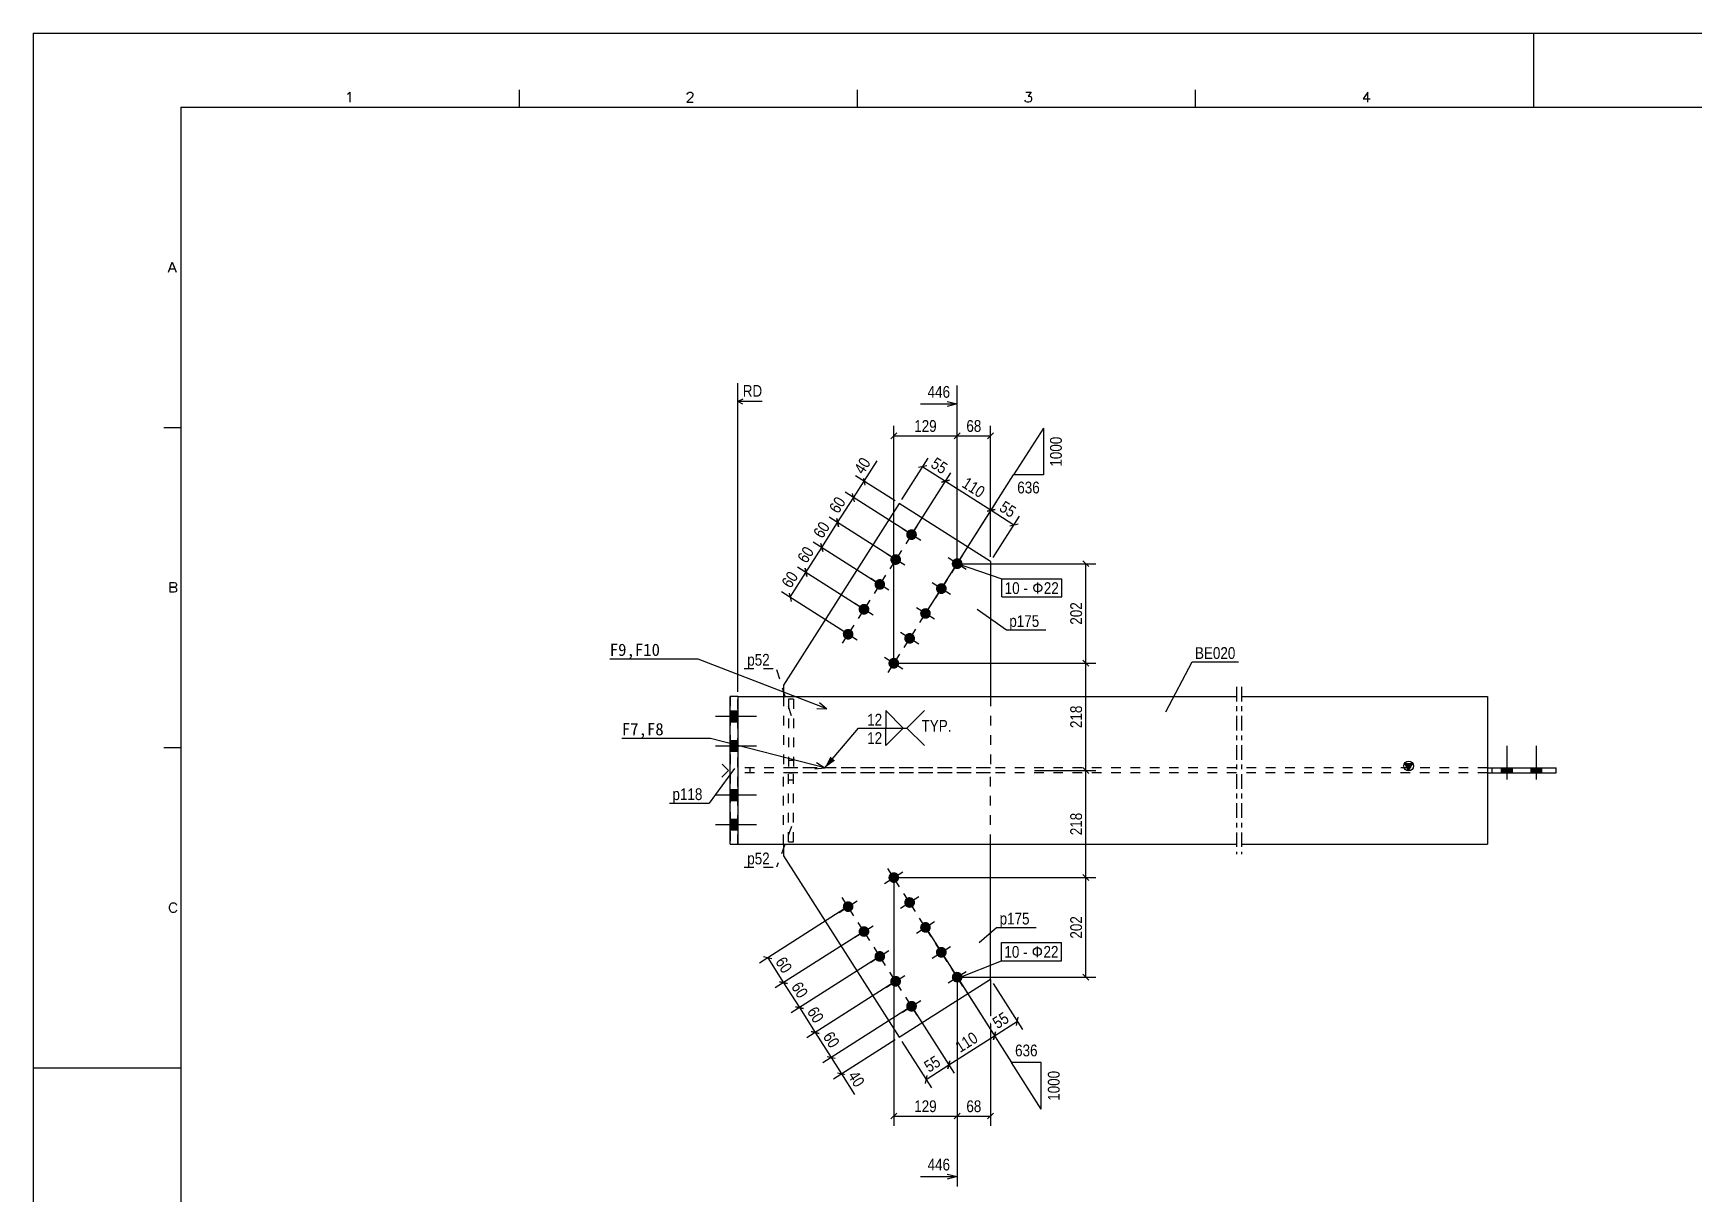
# Model space of a CAD drawing. Header units: millimetres. Extents: x -122 to 473, y -100 to 321.
# Drawn here: x -122.3 to 215.3, y 84.9 to 320.9 of the extents above; entities that cross this region are included whole.
import ezdxf

# ---------------------------------------------------------------- set-up
doc = ezdxf.new("R2010")
doc.units = ezdxf.units.MM
doc.linetypes.add('DXK_LINE_DOT2', pattern=[3.9198, 1.9599, -1.9599])
doc.linetypes.add('DXK_LINE_DOT3', pattern=[5.9187, 2.979, -0.9799, 0.9799, -0.9799])
doc.layers.add('WELD_LABELS', color=5, linetype='Continuous')
doc.styles.add('Arial Narrow', font='ARIALN.TTF', dxfattribs={"height": 0.2})

# ---------------------------------------------------------------- blocks, each defined once
blk = doc.blocks.new('Unknown-234528872-4363')
at = {"color": 7, "linetype": 'Continuous'}
for p, q in [((-122.32, 320.88), (472.68, 320.88)), ((-122.32, 320.88), (-122.32, -99.82)), ((182.69, 320.88), (182.69, 305.86)), ((-58.4, 308.51), (-58.21, 308.6)), ((-58.21, 308.6), (-57.92, 308.89)), ((-57.92, 308.89), (-57.92, 306.89)), ((-23.54, 309.36), (-23.54, 305.86)), ((11.5, 307.81), (10.56, 306.86)), ((10.65, 308.48), (10.75, 308.67)), ((10.65, 308.39), (10.65, 308.48)), ((10.75, 308.67), (10.84, 308.77)), ((10.84, 308.77), (11.03, 308.86)), ((11.03, 308.86), (11.41, 308.86)), ((11.41, 308.86), (11.6, 308.77)), ((11.69, 308.1), (11.5, 307.81)), ((11.6, 308.77), (11.69, 308.67)), ((11.69, 308.67), (11.79, 308.48)), ((11.79, 308.29), (11.69, 308.1)), ((11.79, 308.48), (11.79, 308.29)), ((45.2, 309.36), (45.2, 305.86)), ((79.39, 307.05), (79.29, 307.24)), ((79.48, 308.86), (80.54, 308.86)), ((80.54, 308.86), (79.96, 308.1)), ((79.96, 308.1), (80.25, 308.1)), ((80.25, 308.1), (80.44, 308)), ((80.44, 308), (80.54, 307.91)), ((80.54, 307.91), (80.63, 307.62)), ((80.63, 307.43), (80.54, 307.15)), ((80.63, 307.62), (80.63, 307.43)), ((113.94, 309.36), (113.94, 305.86)), ((148.99, 308.86), (148.04, 307.53)), ((148.04, 307.53), (149.47, 307.53)), ((148.99, 306.86), (148.99, 308.86)), ((-92.28, 305.86), (457.64, 305.86)), ((-92.28, 305.86), (-92.28, -84.8)), ((10.56, 306.86), (11.88, 306.86)), ((79.48, 306.96), (79.39, 307.05)), ((79.77, 306.86), (79.48, 306.96)), ((80.06, 306.86), (79.77, 306.86)), ((80.34, 306.96), (80.06, 306.86)), ((80.54, 307.15), (80.34, 306.96)), ((-94.83, 272.31), (-94.06, 274.31)), ((-94.06, 274.31), (-93.29, 272.31)), ((-94.54, 272.97), (-93.58, 272.97)), ((-95.78, 240.74), (-92.28, 240.74)), ((-94.51, 207.19), (-94.51, 209.2)), ((-94.51, 209.2), (-93.66, 209.2)), ((-93.66, 208.24), (-94.51, 208.24)), ((-94.51, 208.24), (-93.66, 208.24)), ((-93.66, 207.19), (-94.51, 207.19)), ((-93.66, 209.2), (-93.37, 209.1)), ((-93.37, 208.34), (-93.66, 208.24)), ((-93.66, 208.24), (-93.37, 208.15)), ((-93.37, 207.29), (-93.66, 207.19)), ((-93.37, 209.1), (-93.27, 209)), ((-93.27, 208.43), (-93.37, 208.34)), ((-93.37, 208.15), (-93.27, 208.05)), ((-93.27, 207.38), (-93.37, 207.29)), ((-93.27, 209), (-93.18, 208.81)), ((-93.18, 208.62), (-93.27, 208.43)), ((-93.27, 208.05), (-93.18, 207.86)), ((-93.18, 207.57), (-93.27, 207.38)), ((-93.18, 208.81), (-93.18, 208.62)), ((-93.18, 207.86), (-93.18, 207.57)), ((-95.78, 175.64), (-92.28, 175.64)), ((-94.61, 143.32), (-94.51, 143.6)), ((-94.61, 142.84), (-94.61, 143.32)), ((-94.51, 142.55), (-94.61, 142.84)), ((-94.51, 143.6), (-94.42, 143.79)), ((-94.42, 142.36), (-94.51, 142.55)), ((-94.42, 143.79), (-94.23, 143.99)), ((-94.23, 142.17), (-94.42, 142.36)), ((-94.23, 143.99), (-94.04, 144.08)), ((-94.04, 142.08), (-94.23, 142.17)), ((-94.04, 144.08), (-93.66, 144.08)), ((-93.66, 142.08), (-94.04, 142.08)), ((-93.66, 144.08), (-93.47, 143.99)), ((-93.47, 142.17), (-93.66, 142.08)), ((-93.47, 143.99), (-93.28, 143.79)), ((-93.28, 142.36), (-93.47, 142.17)), ((-93.28, 143.79), (-93.18, 143.6)), ((-93.18, 142.55), (-93.28, 142.36)), ((-122.32, 110.53), (-92.28, 110.53))]:
    blk.add_line(p, q, dxfattribs=at)
blk = doc.blocks.new('Part-234528872-2259 - 2253')
at = {"color": 7, "linetype": 'DXK_LINE_DOT2'}
for p, q in [((72.31, 170.48), (30.24, 170.48)), ((30.24, 155.98), (30.24, 170.48)), ((72.31, 155.98), (72.31, 170.48))]:
    blk.add_line(p, q, dxfattribs=at)
at = {"color": 2, "linetype": 'Continuous'}
for p, q in [((30.24, 155.98), (30.24, 153.63)), ((72.31, 128.52), (72.31, 155.98)), ((30.24, 153.63), (53.75, 116.71)), ((53.75, 116.71), (72.31, 128.52))]:
    blk.add_line(p, q, dxfattribs=at)
blk = doc.blocks.new('Bolt-234528872-2262 - 2253')
at = {"linetype": 'Continuous'}
for points in [[(20.95, 180.88), (20.95, 183.08), (19.35, 183.08), (19.35, 180.88)], [(20.95, 180.88), (20.95, 183.08), (19.35, 183.08), (19.35, 180.88)], [(20.95, 180.88), (20.95, 183.08), (19.35, 183.08), (19.35, 180.88)], [(20.95, 174.88), (20.95, 177.08), (19.35, 177.08), (19.35, 174.88)], [(20.95, 174.88), (20.95, 177.08), (19.35, 177.08), (19.35, 174.88)], [(20.95, 174.88), (20.95, 177.08), (19.35, 177.08), (19.35, 174.88)], [(20.95, 164.88), (20.95, 167.08), (19.35, 167.08), (19.35, 164.88)], [(20.95, 164.88), (20.95, 167.08), (19.35, 167.08), (19.35, 164.88)], [(20.95, 164.88), (20.95, 167.08), (19.35, 167.08), (19.35, 164.88)], [(20.95, 158.88), (20.95, 161.08), (19.35, 161.08), (19.35, 158.88)], [(20.95, 158.88), (20.95, 161.08), (19.35, 161.08), (19.35, 158.88)], [(20.95, 158.88), (20.95, 161.08), (19.35, 161.08), (19.35, 158.88)]]:
    blk.add_hatch(color=3, dxfattribs=at).paths.add_polyline_path(points)
at = {"color": 3, "linetype": 'Continuous'}
for p, q in [((19.35, 183.08), (20.95, 183.08)), ((19.35, 183.08), (20.95, 183.08)), ((19.35, 183.08), (20.95, 183.08)), ((16.41, 181.98), (24.75, 181.98)), ((16.41, 181.98), (24.75, 181.98)), ((16.41, 181.98), (24.75, 181.98)), ((19.35, 180.88), (20.95, 180.88)), ((19.35, 180.88), (20.95, 180.88)), ((19.35, 180.88), (20.95, 180.88)), ((16.41, 175.98), (24.75, 175.98)), ((16.41, 175.98), (24.75, 175.98)), ((16.41, 175.98), (24.75, 175.98)), ((19.35, 177.08), (20.95, 177.08)), ((19.35, 177.08), (20.95, 177.08)), ((19.35, 177.08), (20.95, 177.08)), ((19.35, 174.88), (20.95, 174.88)), ((19.35, 174.88), (20.95, 174.88)), ((19.35, 174.88), (20.95, 174.88)), ((16.41, 165.98), (24.75, 165.98)), ((16.41, 165.98), (24.75, 165.98)), ((16.41, 165.98), (24.75, 165.98)), ((19.35, 167.08), (20.95, 167.08)), ((19.35, 167.08), (20.95, 167.08)), ((19.35, 167.08), (20.95, 167.08)), ((19.35, 164.88), (20.95, 164.88)), ((19.35, 164.88), (20.95, 164.88)), ((19.35, 164.88), (20.95, 164.88)), ((16.41, 159.98), (24.75, 159.98)), ((16.41, 159.98), (24.75, 159.98)), ((16.41, 159.98), (24.75, 159.98)), ((19.35, 161.08), (20.95, 161.08)), ((19.35, 161.08), (20.95, 161.08)), ((19.35, 161.08), (20.95, 161.08)), ((19.35, 158.88), (20.95, 158.88)), ((19.35, 158.88), (20.95, 158.88)), ((19.35, 158.88), (20.95, 158.88))]:
    blk.add_line(p, q, dxfattribs=at)
blk = doc.blocks.new('Part-234528872-2254 - 2253')
at = {"color": 2, "linetype": 'Continuous'}
for p, q in [((19.35, 185.98), (19.34, 185.98)), ((19.35, 155.98), (19.35, 185.98)), ((20.95, 185.98), (19.35, 185.98)), ((19.05, 170.98), (17.75, 172.28)), ((19.05, 170.98), (17.65, 169.58)), ((19.34, 155.98), (19.35, 155.98)), ((19.35, 155.98), (20.95, 155.98))]:
    blk.add_line(p, q, dxfattribs=at)
at = {"color": 7, "linetype": 'DXK_LINE_DOT2'}
for p, q in [((19.34, 185.98), (19.34, 155.98)), ((19.35, 185.98), (19.34, 185.98)), ((20.94, 185.98), (20.94, 155.98)), ((20.95, 155.98), (20.95, 185.98)), ((19.34, 155.98), (19.35, 155.98))]:
    blk.add_line(p, q, dxfattribs=at)
blk = doc.blocks.new('Bolt-234528872-2263 - 2253')
at = {"linetype": 'Continuous'}
for points in [[(57.17, 218.33, -1), (55.31, 219.51, -1)], [(53.95, 213.27, -1), (52.09, 214.45, -1)], [(66.45, 212.42, -1), (64.59, 213.61, -1)], [(50.72, 208.21, -1), (48.87, 209.39, -1)], [(63.23, 207.36, -1), (61.37, 208.54, -1)], [(47.5, 203.15, -1), (45.65, 204.33, -1)], [(60, 202.3, -1), (58.15, 203.48, -1)], [(44.28, 198.08, -1), (42.43, 199.26, -1)], [(56.78, 197.24, -1), (54.93, 198.42, -1)], [(53.56, 192.18, -1), (51.71, 193.36, -1)]]:
    blk.add_hatch(color=3, dxfattribs=at).paths.add_polyline_path(points)
at = {"color": 3, "linetype": 'Continuous'}
for p, q in [((58.1, 217.74), (54.38, 220.1)), ((57.42, 220.78), (55.06, 217.07)), ((54.87, 212.68), (51.16, 215.04)), ((54.2, 215.72), (51.84, 212)), ((67.38, 211.83), (63.66, 214.2)), ((66.7, 214.87), (64.34, 211.16)), ((51.65, 207.62), (47.94, 209.98)), ((50.98, 210.65), (48.62, 206.94)), ((63.48, 209.81), (61.12, 206.1)), ((64.15, 206.77), (60.44, 209.13)), ((48.43, 202.55), (44.72, 204.92)), ((47.76, 205.59), (45.39, 201.88)), ((60.93, 201.71), (57.22, 204.07)), ((60.26, 204.75), (57.89, 201.04)), ((45.21, 197.49), (41.5, 199.86)), ((44.53, 200.53), (42.17, 196.82)), ((57.04, 199.69), (54.67, 195.97)), ((57.71, 196.65), (54, 199.01)), ((54.49, 191.59), (50.78, 193.95)), ((53.81, 194.62), (51.45, 190.91))]:
    blk.add_line(p, q, dxfattribs=at)
blk = doc.blocks.new('Part-234528872-2255 - 2253')
at = {"color": 7, "linetype": 'DXK_LINE_DOT2'}
for p, q in [((32.24, 185.48), (31.24, 185.48)), ((31.24, 185.48), (31.24, 171.48)), ((32.24, 185.48), (32.24, 171.48)), ((32.24, 172.98), (31.24, 172.98)), ((32.24, 171.48), (31.24, 171.48))]:
    blk.add_line(p, q, dxfattribs=at)
blk = doc.blocks.new('Part-234528872-2256 - 2253')
at = {"color": 2, "linetype": 'Continuous'}
for p, q in [((53.75, 225.25), (30.24, 188.32)), ((72.31, 213.44), (53.75, 225.25)), ((72.31, 213.44), (72.31, 185.98)), ((30.24, 188.32), (30.24, 185.98))]:
    blk.add_line(p, q, dxfattribs=at)
at = {"color": 7, "linetype": 'DXK_LINE_DOT2'}
for p, q in [((30.24, 185.98), (30.24, 171.48)), ((72.31, 185.98), (72.31, 171.48)), ((72.31, 171.48), (30.24, 171.48))]:
    blk.add_line(p, q, dxfattribs=at)
blk = doc.blocks.new('Part-234528872-2258 - 2253')
at = {"color": 7, "linetype": 'DXK_LINE_DOT2'}
for p, q in [((31.24, 156.48), (31.24, 170.48)), ((31.24, 170.48), (32.24, 170.48)), ((32.24, 168.98), (31.24, 168.98)), ((32.24, 156.48), (32.24, 170.48)), ((31.24, 156.48), (32.24, 156.48))]:
    blk.add_line(p, q, dxfattribs=at)
blk = doc.blocks.new('Part-234528872-2261 - 2253')
at = {"linetype": 'Continuous'}
blk.add_hatch(color=2, dxfattribs=at).paths.add_polyline_path([(157.31, 170.98), (156.51, 172.38), (158.11, 172.38)])
at = {"color": 2, "linetype": 'Continuous'}
for p, q in [((20.95, 185.98), (20.95, 155.98)), ((20.95, 185.98), (122.31, 185.98)), ((123.31, 185.98), (173.31, 185.98)), ((173.31, 185.98), (173.31, 155.98)), ((157.31, 170.98), (156.51, 172.38)), ((156.51, 172.38), (158.11, 172.38)), ((158.11, 172.38), (157.31, 170.98)), ((173.31, 171.48), (173.36, 171.48)), ((173.31, 170.48), (187.31, 170.48)), ((173.36, 171.48), (187.31, 171.48)), ((174.31, 170.48), (174.31, 171.48)), ((187.31, 170.48), (187.31, 171.48)), ((20.95, 155.98), (122.31, 155.98)), ((123.31, 155.98), (173.31, 155.98))]:
    blk.add_line(p, q, dxfattribs=at)
at = {"color": 4, "linetype": 'DXK_LINE_DOT3'}
for p, q in [((122.31, 187.98), (122.31, 153.98)), ((123.31, 187.98), (123.31, 153.98))]:
    blk.add_line(p, q, dxfattribs=at)
at = {"color": 7, "linetype": 'DXK_LINE_DOT2'}
for p, q in [((122.31, 171.48), (20.95, 171.48)), ((122.31, 170.48), (20.95, 170.48)), ((23.45, 170.48), (23.45, 171.48)), ((173.36, 171.48), (123.31, 171.48)), ((173.31, 170.48), (123.31, 170.48))]:
    blk.add_line(p, q, dxfattribs=at)
at = {"color": 2, "linetype": 'Continuous'}
blk.add_circle((157.31, 171.88), 1, dxfattribs=at)
blk = doc.blocks.new('Bolt-234528872-2265 - 2253')
at = {"linetype": 'Continuous'}
for points in [[(51.71, 148.6, -1), (53.56, 149.78, -1)], [(54.93, 143.53, -1), (56.78, 144.72, -1)], [(42.43, 142.69, -1), (44.28, 143.87, -1)], [(45.65, 137.63, -1), (47.5, 138.81, -1)], [(58.15, 138.47, -1), (60, 139.65, -1)], [(61.37, 133.41, -1), (63.23, 134.59, -1)], [(48.87, 132.57, -1), (50.72, 133.75, -1)], [(52.09, 127.5, -1), (53.95, 128.69, -1)], [(64.59, 128.35, -1), (66.45, 129.53, -1)], [(55.31, 122.44, -1), (57.17, 123.62, -1)]]:
    blk.add_hatch(color=3, dxfattribs=at).paths.add_polyline_path(points)
at = {"color": 3, "linetype": 'Continuous'}
for p, q in [((50.78, 148.01), (54.49, 150.37)), ((53.81, 147.33), (51.45, 151.04)), ((54, 142.94), (57.71, 145.31)), ((57.04, 142.27), (54.67, 145.98)), ((41.5, 142.1), (45.21, 144.46)), ((44.53, 141.42), (42.17, 145.14)), ((44.72, 137.04), (48.43, 139.4)), ((47.76, 136.36), (45.39, 140.07)), ((57.22, 137.88), (60.93, 140.24)), ((60.26, 137.21), (57.89, 140.92)), ((60.44, 132.82), (64.15, 135.18)), ((63.48, 132.15), (61.12, 135.86)), ((47.94, 131.98), (51.65, 134.34)), ((50.98, 131.3), (48.62, 135.01)), ((51.16, 126.91), (54.87, 129.28)), ((54.2, 126.24), (51.84, 129.95)), ((63.66, 127.76), (67.38, 130.12)), ((66.7, 127.08), (64.34, 130.8)), ((54.38, 121.85), (58.1, 124.21)), ((57.42, 121.18), (55.06, 124.89))]:
    blk.add_line(p, q, dxfattribs=at)
blk = doc.blocks.new('Bolt-234528872-2267 - 2253')
at = {"linetype": 'Continuous'}
for points in [[(178.41, 171.48), (176.21, 171.48), (176.21, 170.48), (178.41, 170.48)], [(178.41, 171.48), (176.21, 171.48), (176.21, 170.48), (178.41, 170.48)], [(178.41, 171.48), (176.21, 171.48), (176.21, 170.48), (178.41, 170.48)], [(184.41, 171.48), (182.21, 171.48), (182.21, 170.48), (184.41, 170.48)], [(184.41, 171.48), (182.21, 171.48), (182.21, 170.48), (184.41, 170.48)], [(184.41, 171.48), (182.21, 171.48), (182.21, 170.48), (184.41, 170.48)]]:
    blk.add_hatch(color=3, dxfattribs=at).paths.add_polyline_path(points)
at = {"color": 3, "linetype": 'Continuous'}
for p, q in [((177.31, 169.14), (177.31, 175.98)), ((177.31, 169.14), (177.31, 175.98)), ((177.31, 169.14), (177.31, 175.98)), ((183.31, 169.14), (183.31, 175.98)), ((183.31, 169.14), (183.31, 175.98)), ((183.31, 169.14), (183.31, 175.98)), ((176.21, 170.48), (176.21, 171.48)), ((176.21, 170.48), (176.21, 171.48)), ((176.21, 170.48), (176.21, 171.48)), ((178.41, 170.48), (178.41, 171.48)), ((178.41, 170.48), (178.41, 171.48)), ((178.41, 170.48), (178.41, 171.48)), ((182.21, 170.48), (182.21, 171.48)), ((182.21, 170.48), (182.21, 171.48)), ((182.21, 170.48), (182.21, 171.48)), ((184.41, 170.48), (184.41, 171.48)), ((184.41, 170.48), (184.41, 171.48)), ((184.41, 170.48), (184.41, 171.48))]:
    blk.add_line(p, q, dxfattribs=at)
blk = doc.blocks.new('StraightDimension-234528872-3967 - 2253')
at = {"color": 7, "linetype": 'Continuous'}
for p, q in [((54.28, 226.09), (59.62, 234.47)), ((56.78, 219.76), (64.26, 231.52)), ((59.34, 232.92), (57.69, 232.56)), ((58.52, 232.74), (63.15, 229.79)), ((62.33, 229.6), (63.98, 229.97))]:
    blk.add_line(p, q, dxfattribs=at)
at = {"color": 0}
blk.add_wipeout([(62.7, 230.43), (64.58, 233.38), (61.17, 235.56), (59.29, 232.6)], dxfattribs=at)
at = {"color": 4, "style": 'Arial Narrow'}
blk.add_text('55', height=2.386, rotation=-32.4752, dxfattribs=at).set_placement((59.98, 232.76))
blk = doc.blocks.new('StraightDimension-234528872-3965 - 2253')
at = {"color": 7, "linetype": 'Continuous'}
for p, q in [((66.06, 213.86), (73.54, 225.61)), ((73.26, 224.06), (71.61, 223.7)), ((72.43, 223.88), (77.07, 220.93)), ((72.84, 214.28), (78.18, 222.66)), ((76.25, 220.74), (77.9, 221.11))]:
    blk.add_line(p, q, dxfattribs=at)
at = {"color": 0}
blk.add_wipeout([(76.62, 221.57), (78.5, 224.52), (75.09, 226.7), (73.21, 223.74)], dxfattribs=at)
at = {"color": 4, "style": 'Arial Narrow'}
blk.add_text('55', height=2.386, rotation=-32.4752, dxfattribs=at).set_placement((73.9, 223.9))
blk = doc.blocks.new('StraightDimension-234528872-3901 - 2253')
at = {"color": 7, "linetype": 'Continuous'}
for p, q in [((66.06, 128.1), (74.19, 115.32)), ((56.78, 122.19), (64.91, 109.41)), ((63.84, 111.1), (73.12, 117)), ((72.93, 116.18), (73.3, 117.83)), ((64.02, 111.93), (63.65, 110.27))]:
    blk.add_line(p, q, dxfattribs=at)
at = {"color": 0}
blk.add_wipeout([(70.66, 115.8), (68.79, 118.75), (64.09, 115.76), (65.97, 112.81)], dxfattribs=at)
at = {"color": 4, "style": 'Arial Narrow'}
blk.add_text('110', height=2.386, rotation=32.4752, dxfattribs=at).set_placement((66.12, 113.5))
blk = doc.blocks.new('StraightDimension-234528872-3880 - 2253')
at = {"color": 7, "linetype": 'Continuous'}
for p, q in [((52.63, 148.19), (52.63, 98.7)), ((65.52, 127.94), (65.52, 98.7)), ((53.23, 101.3), (52.03, 100.1)), ((64.92, 100.1), (66.12, 101.3)), ((52.63, 100.7), (65.52, 100.7))]:
    blk.add_line(p, q, dxfattribs=at)
at = {"color": 0}
blk.add_wipeout([(61.86, 101), (61.86, 104.5), (56.29, 104.5), (56.29, 101)], dxfattribs=at)
at = {"color": 4, "style": 'Arial Narrow'}
blk.add_text('129', height=2.386, dxfattribs=at).set_placement((56.79, 101.5))
blk = doc.blocks.new('StraightDimension-234528872-3966 - 2253')
at = {"color": 7, "linetype": 'Continuous'}
for p, q in [((56.78, 219.76), (64.26, 231.52)), ((63.98, 229.97), (62.33, 229.6)), ((63.15, 229.79), (72.43, 223.88)), ((66.06, 213.86), (73.54, 225.61)), ((71.61, 223.7), (73.26, 224.06))]:
    blk.add_line(p, q, dxfattribs=at)
at = {"color": 0}
blk.add_wipeout([(70.31, 225.59), (72.18, 228.54), (67.49, 231.53), (65.61, 228.58)], dxfattribs=at)
at = {"color": 4, "style": 'Arial Narrow'}
blk.add_text('110', height=2.386, rotation=-32.4752, dxfattribs=at).set_placement((66.3, 228.74))
blk = doc.blocks.new('StraightDimension-234528872-3902 - 2253')
at = {"color": 7, "linetype": 'Continuous'}
for p, q in [((56.78, 122.19), (64.91, 109.41)), ((54.28, 115.86), (60.27, 106.46)), ((63.65, 110.27), (64.02, 111.93)), ((59.38, 108.97), (59.01, 107.32)), ((59.2, 108.14), (63.84, 111.1))]:
    blk.add_line(p, q, dxfattribs=at)
at = {"color": 0}
blk.add_wipeout([(63.06, 110.96), (61.18, 113.91), (57.77, 111.74), (59.65, 108.79)], dxfattribs=at)
at = {"color": 4, "style": 'Arial Narrow'}
blk.add_text('55', height=2.386, rotation=32.4752, dxfattribs=at).set_placement((59.8, 109.48))
blk = doc.blocks.new('StraightDimension-234528872-3989 - 2253')
at = {"color": 7, "linetype": 'Continuous'}
for p, q in [((38, 216.3), (41.22, 221.37)), ((52.17, 214.4), (39.5, 222.47)), ((41.41, 220.54), (41.04, 222.19)), ((48.95, 209.33), (36.27, 217.4)), ((37.82, 217.13), (38.19, 215.48))]:
    blk.add_line(p, q, dxfattribs=at)
at = {"color": 0}
blk.add_wipeout([(40.45, 220.7), (37.49, 222.58), (35.32, 219.17), (38.27, 217.29)], dxfattribs=at)
at = {"color": 4, "style": 'Arial Narrow'}
blk.add_text('60', height=2.386, rotation=57.525, dxfattribs=at).set_placement((38.12, 217.98))
blk = doc.blocks.new('StraightDimension-234528872-3925 - 2253')
at = {"color": 7, "linetype": 'Continuous'}
for p, q in [((45.73, 137.68), (28.53, 126.74)), ((48.95, 132.62), (31.76, 121.68)), ((31.05, 127.63), (29.39, 127.99)), ((30.22, 127.81), (33.44, 122.75)), ((32.62, 122.93), (34.27, 122.57))]:
    blk.add_line(p, q, dxfattribs=at)
at = {"color": 0}
blk.add_wipeout([(33.17, 123.73), (36.13, 125.61), (33.95, 129.03), (31, 127.15)], dxfattribs=at)
at = {"color": 4, "style": 'Arial Narrow'}
blk.add_text('60', height=2.386, rotation=-57.525, dxfattribs=at).set_placement((31.69, 126.99))
blk = doc.blocks.new('StraightDimension-234528872-3742 - 2253')
at = {"color": 7, "linetype": 'Continuous'}
for p, q in [((52.63, 193.77), (52.63, 241.07)), ((65.52, 214.01), (65.52, 241.07)), ((53.23, 239.62), (52.03, 238.42)), ((52.63, 239.02), (65.52, 239.02)), ((64.92, 238.42), (66.12, 239.62))]:
    blk.add_line(p, q, dxfattribs=at)
at = {"color": 0}
blk.add_wipeout([(61.86, 239.32), (61.86, 242.82), (56.29, 242.82), (56.29, 239.32)], dxfattribs=at)
at = {"color": 4, "style": 'Arial Narrow'}
blk.add_text('129', height=2.386, dxfattribs=at).set_placement((56.79, 239.82))
blk = doc.blocks.new('StraightDimension-234528872-3879 - 2253')
at = {"color": 7, "linetype": 'Continuous'}
for p, q in [((72.31, 128.46), (72.31, 98.7)), ((65.52, 127.94), (65.52, 98.7)), ((66.12, 101.3), (64.92, 100.1)), ((71.71, 100.1), (72.91, 101.3)), ((65.52, 100.7), (72.31, 100.7))]:
    blk.add_line(p, q, dxfattribs=at)
at = {"color": 0}
blk.add_wipeout([(70.94, 101), (70.94, 104.5), (66.89, 104.5), (66.89, 101)], dxfattribs=at)
at = {"color": 4, "style": 'Arial Narrow'}
blk.add_text('68', height=2.386, dxfattribs=at).set_placement((67.39, 101.5))
blk = doc.blocks.new('StraightDimension-234528872-3788 - 2253')
at = {"color": 7, "linetype": 'Continuous'}
for p, q in [((65.52, 214.01), (65.52, 249.26)), ((58.07, 245.51), (65.52, 245.51)), ((63.52, 246.01), (65.52, 245.51)), ((65.52, 245.51), (63.52, 245.01))]:
    blk.add_line(p, q, dxfattribs=at)
at = {"color": 0, "linetype": 'Continuous'}
blk.add_wipeout([(26.39, 246.46), (26.39, 249.96), (21.43, 249.96), (21.43, 246.46)], dxfattribs=at)
at = {"color": 7, "linetype": 'Continuous'}
for p, q in [((20.95, 186.98), (20.95, 249.71)), ((21.95, 246.46), (20.95, 245.96)), ((21.95, 245.46), (20.95, 245.96)), ((25.89, 245.96), (20.95, 245.96))]:
    blk.add_line(p, q, dxfattribs=at)
at = {"color": 4, "linetype": 'Continuous', "style": 'Arial Narrow'}
blk.add_text('RD', height=2.386, dxfattribs=at).set_placement((21.93, 246.96))
at = {"color": 0}
blk.add_wipeout([(64.58, 246.26), (64.58, 249.76), (59.01, 249.76), (59.01, 246.26)], dxfattribs=at)
at = {"color": 4, "style": 'Arial Narrow'}
blk.add_text('446', height=2.386, dxfattribs=at).set_placement((59.51, 246.76))
blk = doc.blocks.new('StraightDimension-234528872-3641 - 2253')
at = {"color": 7, "linetype": 'Continuous'}
for p, q in [((66.52, 213.01), (93.7, 213.01)), ((92.3, 212.41), (91.1, 213.61)), ((91.7, 192.77), (91.7, 213.01)), ((53.63, 192.77), (93.7, 192.77)), ((91.1, 193.37), (92.3, 192.17))]:
    blk.add_line(p, q, dxfattribs=at)
at = {"color": 0}
blk.add_wipeout([(91.4, 205.68), (87.9, 205.68), (87.9, 200.11), (91.4, 200.11)], dxfattribs=at)
at = {"color": 4, "style": 'Arial Narrow'}
blk.add_text('202', height=2.386, rotation=90.0002, dxfattribs=at).set_placement((90.9, 200.61))
blk = doc.blocks.new('StraightDimension-234528872-3642 - 2253')
at = {"color": 7, "linetype": 'Continuous'}
for p, q in [((53.63, 192.77), (93.7, 192.77)), ((92.3, 192.17), (91.1, 193.37)), ((91.7, 170.98), (91.7, 192.77)), ((81.21, 170.98), (93.7, 170.98)), ((91.1, 171.58), (92.3, 170.38))]:
    blk.add_line(p, q, dxfattribs=at)
at = {"color": 0}
blk.add_wipeout([(91.4, 184.66), (87.9, 184.66), (87.9, 179.09), (91.4, 179.09)], dxfattribs=at)
at = {"color": 4, "style": 'Arial Narrow'}
blk.add_text('218', height=2.386, rotation=90.0002, dxfattribs=at).set_placement((90.9, 179.59))
blk = doc.blocks.new('StraightDimension-234528872-3900 - 2253')
at = {"color": 7, "linetype": 'Continuous'}
for p, q in [((66.06, 128.1), (74.19, 115.32)), ((72.84, 127.67), (78.83, 118.27)), ((73.12, 117), (77.76, 119.96)), ((77.57, 119.13), (77.94, 120.78)), ((73.3, 117.83), (72.93, 116.18))]:
    blk.add_line(p, q, dxfattribs=at)
at = {"color": 0}
blk.add_wipeout([(76.98, 119.82), (75.1, 122.77), (71.69, 120.6), (73.57, 117.65)], dxfattribs=at)
at = {"color": 4, "style": 'Arial Narrow'}
blk.add_text('55', height=2.386, rotation=32.4752, dxfattribs=at).set_placement((73.72, 118.34))
blk = doc.blocks.new('StraightDimension-234528872-3643 - 2253')
at = {"color": 7, "linetype": 'Continuous'}
for p, q in [((81.21, 170.98), (93.7, 170.98)), ((92.3, 170.38), (91.1, 171.58)), ((91.7, 149.19), (91.7, 170.98)), ((53.63, 149.19), (93.7, 149.19)), ((91.1, 149.79), (92.3, 148.59))]:
    blk.add_line(p, q, dxfattribs=at)
at = {"color": 0}
blk.add_wipeout([(91.4, 162.87), (87.9, 162.87), (87.9, 157.3), (91.4, 157.3)], dxfattribs=at)
at = {"color": 4, "style": 'Arial Narrow'}
blk.add_text('218', height=2.386, rotation=90.0002, dxfattribs=at).set_placement((90.9, 157.8))
blk = doc.blocks.new('StraightDimension-234528872-3644 - 2253')
at = {"color": 7, "linetype": 'Continuous'}
for p, q in [((53.63, 149.19), (93.7, 149.19)), ((92.3, 148.59), (91.1, 149.79)), ((91.7, 128.94), (91.7, 149.19)), ((66.52, 128.94), (93.7, 128.94)), ((91.1, 129.54), (92.3, 128.34))]:
    blk.add_line(p, q, dxfattribs=at)
at = {"color": 0}
blk.add_wipeout([(91.4, 141.85), (87.9, 141.85), (87.9, 136.28), (91.4, 136.28)], dxfattribs=at)
at = {"color": 4, "style": 'Arial Narrow'}
blk.add_text('202', height=2.386, rotation=90.0002, dxfattribs=at).set_placement((90.9, 136.78))
blk = doc.blocks.new('StraightDimension-234528872-3990 - 2253')
at = {"color": 7, "linetype": 'Continuous'}
for p, q in [((34.78, 211.24), (38, 216.3)), ((48.95, 209.33), (36.27, 217.4)), ((38.19, 215.48), (37.82, 217.13)), ((45.73, 204.27), (33.05, 212.34)), ((34.6, 212.07), (34.97, 210.41))]:
    blk.add_line(p, q, dxfattribs=at)
at = {"color": 0}
blk.add_wipeout([(37.23, 215.64), (34.27, 217.52), (32.1, 214.11), (35.05, 212.23)], dxfattribs=at)
at = {"color": 4, "style": 'Arial Narrow'}
blk.add_text('60', height=2.386, rotation=57.525, dxfattribs=at).set_placement((34.9, 212.92))
blk = doc.blocks.new('StraightDimension-234528872-3926 - 2253')
at = {"color": 7, "linetype": 'Continuous'}
for p, q in [((42.51, 142.74), (25.31, 131.8)), ((45.73, 137.68), (28.53, 126.74)), ((27.83, 132.69), (26.17, 133.06)), ((27, 132.87), (30.22, 127.81)), ((29.39, 127.99), (31.05, 127.63))]:
    blk.add_line(p, q, dxfattribs=at)
at = {"color": 0}
blk.add_wipeout([(29.95, 128.8), (32.9, 130.67), (30.73, 134.09), (27.78, 132.21)], dxfattribs=at)
at = {"color": 4, "style": 'Arial Narrow'}
blk.add_text('60', height=2.386, rotation=-57.525, dxfattribs=at).set_placement((28.47, 132.06))
blk = doc.blocks.new('StraightDimension-234528872-3741 - 2253')
at = {"color": 7, "linetype": 'Continuous'}
for p, q in [((65.52, 214.01), (65.52, 241.07)), ((72.31, 214.44), (72.31, 241.07)), ((66.12, 239.62), (64.92, 238.42)), ((65.52, 239.02), (72.31, 239.02)), ((71.71, 238.42), (72.91, 239.62))]:
    blk.add_line(p, q, dxfattribs=at)
at = {"color": 0}
blk.add_wipeout([(70.94, 239.32), (70.94, 242.82), (66.89, 242.82), (66.89, 239.32)], dxfattribs=at)
at = {"color": 4, "style": 'Arial Narrow'}
blk.add_text('68', height=2.386, dxfattribs=at).set_placement((67.39, 239.82))
blk = doc.blocks.new('StraightDimension-234528872-3922 - 2253')
at = {"color": 7, "linetype": 'Continuous'}
for p, q in [((55.4, 122.5), (38.2, 111.55)), ((52.9, 116.17), (40.35, 108.18)), ((39.06, 112.81), (40.72, 112.44)), ((39.89, 112.63), (42.03, 109.25)), ((42.86, 109.07), (41.21, 109.44))]:
    blk.add_line(p, q, dxfattribs=at)
at = {"color": 0}
blk.add_wipeout([(44.7, 105.63), (47.65, 107.51), (45.48, 110.92), (42.52, 109.04)], dxfattribs=at)
at = {"color": 7, "linetype": 'Continuous'}
blk.add_line((42.03, 109.25), (44.68, 105.1), dxfattribs=at)
blk.add_line((42.03, 109.25), (44.68, 105.1), dxfattribs=at)
at = {"color": 4, "style": 'Arial Narrow'}
blk.add_text('40', height=2.386, rotation=-57.525, dxfattribs=at).set_placement((43.21, 108.89))
blk = doc.blocks.new('StraightDimension-234528872-3987 - 2253')
at = {"color": 7, "linetype": 'Continuous'}
for p, q in [((44.45, 226.43), (46.59, 229.8)), ((52.9, 225.79), (44.86, 230.9)), ((46.41, 230.63), (46.78, 228.97)), ((55.4, 219.46), (42.72, 227.53)), ((44.63, 225.6), (44.26, 227.26))]:
    blk.add_line(p, q, dxfattribs=at)
at = {"color": 0}
blk.add_wipeout([(48.75, 233.75), (45.8, 235.62), (43.62, 232.21), (46.58, 230.33)], dxfattribs=at)
at = {"color": 7, "linetype": 'Continuous'}
blk.add_line((46.59, 229.8), (49.24, 233.95), dxfattribs=at)
blk.add_line((46.59, 229.8), (49.24, 233.95), dxfattribs=at)
at = {"color": 4, "style": 'Arial Narrow'}
blk.add_text('40', height=2.386, rotation=57.525, dxfattribs=at).set_placement((46.42, 231.02))
blk = doc.blocks.new('StraightDimension-234528872-3923 - 2253')
at = {"color": 7, "linetype": 'Continuous'}
for p, q in [((52.17, 127.56), (34.98, 116.61)), ((55.4, 122.5), (38.2, 111.55)), ((37.49, 117.5), (35.84, 117.87)), ((36.67, 117.69), (39.89, 112.63)), ((39.06, 112.81), (40.72, 112.44))]:
    blk.add_line(p, q, dxfattribs=at)
at = {"color": 0}
blk.add_wipeout([(39.62, 113.61), (42.57, 115.49), (40.4, 118.9), (37.44, 117.02)], dxfattribs=at)
at = {"color": 4, "style": 'Arial Narrow'}
blk.add_text('60', height=2.386, rotation=-57.525, dxfattribs=at).set_placement((38.13, 116.87))
blk = doc.blocks.new('StraightDimension-234528872-3988 - 2253')
at = {"color": 7, "linetype": 'Continuous'}
for p, q in [((41.22, 221.37), (44.45, 226.43)), ((55.4, 219.46), (42.72, 227.53)), ((44.63, 225.6), (44.26, 227.26)), ((52.17, 214.4), (39.5, 222.47)), ((41.04, 222.19), (41.41, 220.54))]:
    blk.add_line(p, q, dxfattribs=at)
at = {"color": 0}
blk.add_wipeout([(43.67, 225.76), (40.72, 227.64), (38.54, 224.23), (41.5, 222.35)], dxfattribs=at)
at = {"color": 4, "style": 'Arial Narrow'}
blk.add_text('60', height=2.386, rotation=57.525, dxfattribs=at).set_placement((41.34, 223.04))
blk = doc.blocks.new('StraightDimension-234528872-3924 - 2253')
at = {"color": 7, "linetype": 'Continuous'}
for p, q in [((48.95, 132.62), (31.76, 121.68)), ((52.17, 127.56), (34.98, 116.61)), ((34.27, 122.57), (32.62, 122.93)), ((33.44, 122.75), (36.67, 117.69)), ((35.84, 117.87), (37.49, 117.5))]:
    blk.add_line(p, q, dxfattribs=at)
at = {"color": 0}
blk.add_wipeout([(36.39, 118.67), (39.35, 120.55), (37.17, 123.97), (34.22, 122.09)], dxfattribs=at)
at = {"color": 4, "style": 'Arial Narrow'}
blk.add_text('60', height=2.386, rotation=-57.525, dxfattribs=at).set_placement((34.91, 121.93))
blk = doc.blocks.new('AngleDimension-234528872-3949 - 2253')
at = {"color": 7, "linetype": 'Continuous'}
for p, q in [((59.61, 138.22), (76.56, 111.59)), ((82.6, 111.59), (76.56, 111.59)), ((82.6, 102.1), (76.56, 111.59)), ((82.6, 102.1), (82.6, 111.59))]:
    blk.add_line(p, q, dxfattribs=at)
at = {"color": 0}
for points in [[(82.37, 112.34), (82.37, 115.84), (76.8, 115.84), (76.8, 112.34)], [(86.85, 110.39), (83.35, 110.39), (83.35, 103.3), (86.85, 103.3)]]:
    blk.add_wipeout(points, dxfattribs=at)
at = {"color": 4, "style": 'Arial Narrow'}
blk.add_text('636', height=2.386, dxfattribs=at).set_placement((77.3, 112.84))
blk.add_text('1000', height=2.386, rotation=90.0002, dxfattribs=at).set_placement((86.35, 103.8))
blk = doc.blocks.new('StraightDimension-234528872-3991 - 2253')
at = {"color": 7, "linetype": 'Continuous'}
for p, q in [((31.56, 206.18), (34.78, 211.24)), ((45.73, 204.27), (33.05, 212.34)), ((34.97, 210.41), (34.6, 212.07)), ((42.51, 199.21), (29.83, 207.28)), ((31.38, 207.01), (31.74, 205.35))]:
    blk.add_line(p, q, dxfattribs=at)
at = {"color": 0}
blk.add_wipeout([(34, 210.58), (31.05, 212.46), (28.88, 209.04), (31.83, 207.16)], dxfattribs=at)
at = {"color": 4, "style": 'Arial Narrow'}
blk.add_text('60', height=2.386, rotation=57.525, dxfattribs=at).set_placement((31.68, 207.86))
blk = doc.blocks.new('AngleDimension-234528872-4015 - 2253')
at = {"color": 7, "linetype": 'Continuous'}
for p, q in [((83.04, 240.55), (77, 231.06)), ((83.04, 240.55), (83.04, 231.06)), ((59.61, 203.73), (77, 231.06)), ((83.04, 231.06), (77, 231.06))]:
    blk.add_line(p, q, dxfattribs=at)
at = {"color": 0}
for points in [[(87.29, 239.35), (83.79, 239.35), (83.79, 232.25), (87.29, 232.25)], [(82.81, 226.81), (82.81, 230.31), (77.24, 230.31), (77.24, 226.81)]]:
    blk.add_wipeout(points, dxfattribs=at)
at = {"color": 4, "style": 'Arial Narrow'}
blk.add_text('1000', height=2.386, rotation=90.0002, dxfattribs=at).set_placement((86.79, 232.75))
blk.add_text('636', height=2.386, dxfattribs=at).set_placement((77.74, 227.31))
blk = doc.blocks.new('StraightDimension-234528872-4175 - 2253')
at = {"color": 7, "linetype": 'Continuous'}
for p, q in [((65.52, 127.94), (65.52, 86.39)), ((58.07, 88.39), (65.52, 88.39)), ((63.52, 88.89), (65.52, 88.39)), ((65.52, 88.39), (63.52, 87.89))]:
    blk.add_line(p, q, dxfattribs=at)
at = {"color": 0}
blk.add_wipeout([(64.58, 89.14), (64.58, 92.64), (59.01, 92.64), (59.01, 89.14)], dxfattribs=at)
at = {"color": 4, "style": 'Arial Narrow'}
blk.add_text('446', height=2.386, dxfattribs=at).set_placement((59.51, 89.64))
blk = doc.blocks.new('Mark-234528872-2797 - 2253')
at = {"color": 0}
blk.add_wipeout([(78.23, 206.85), (78.23, 209.35), (75.18, 209.35), (75.18, 206.85)], dxfattribs=at)
blk.add_wipeout([(78.23, 206.85), (78.23, 209.35), (75.18, 209.35), (75.18, 206.85)], dxfattribs=at)
at = {"color": 7, "linetype": 'Continuous'}
for p in [(65.49, 213.03), (74.58, 206.25)]:
    blk.add_line(p, (74.58, 209.95), dxfattribs=at)
at = {"color": 0}
blk.add_wipeout([(79.89, 206.85), (79.89, 209.35), (78.98, 209.35), (78.98, 206.85)], dxfattribs=at)
blk.add_wipeout([(79.89, 206.85), (79.89, 209.35), (78.98, 209.35), (78.98, 206.85)], dxfattribs=at)
at = {"color": 3, "style": 'Arial Narrow'}
blk.add_text('10', height=2.386, dxfattribs=at).set_placement((75.18, 206.85))
at = {"color": 0}
blk.add_wipeout([(83.14, 206.85), (83.14, 209.35), (80.64, 209.35), (80.64, 206.85)], dxfattribs=at)
at = {"color": 3, "style": 'Arial Narrow'}
blk.add_text('-', height=2.39, dxfattribs=at).set_placement((78.98, 206.85))
at = {"color": 0}
blk.add_wipeout([(86.18, 206.85), (86.18, 209.35), (83.14, 209.35), (83.14, 206.85)], dxfattribs=at)
blk.add_wipeout([(86.18, 206.85), (86.18, 209.35), (83.14, 209.35), (83.14, 206.85)], dxfattribs=at)
at = {"color": 7, "linetype": 'Continuous'}
for p, q in [((74.58, 209.95), (86.78, 209.95)), ((86.78, 206.25), (86.78, 209.95)), ((74.58, 206.25), (86.78, 206.25))]:
    blk.add_line(p, q, dxfattribs=at)
at = {"color": 3, "linetype": 'Continuous'}
blk.add_line((81.89, 206.98), (81.89, 209.17), dxfattribs=at)
blk.add_circle((81.89, 208.1), 0.812, dxfattribs=at)
at = {"color": 3, "style": 'Arial Narrow'}
blk.add_text('22', height=2.386, dxfattribs=at).set_placement((83.14, 206.85))
blk = doc.blocks.new('Mark-234528872-2293 - 2253')
at = {"color": 0}
blk.add_wipeout([(13.74, 164.95), (13.74, 167.45), (7.64, 167.45), (7.64, 164.95)], dxfattribs=at)
blk.add_wipeout([(13.74, 164.95), (13.74, 167.45), (7.64, 167.45), (7.64, 164.95)], dxfattribs=at)
at = {"color": 7, "linetype": 'Continuous'}
for p in [(20.25, 171.35), (7.04, 164.35)]:
    blk.add_line(p, (15.09, 164.35), dxfattribs=at)
at = {"color": 3, "style": 'Arial Narrow'}
blk.add_text('p118', height=2.386, dxfattribs=at).set_placement((7.64, 164.95))
blk = doc.blocks.new('Mark-234528872-2296 - 2253')
at = {"color": 0}
blk.add_wipeout([(27.41, 192.28), (27.41, 194.78), (22.84, 194.78), (22.84, 192.28)], dxfattribs=at)
blk.add_wipeout([(27.41, 192.28), (27.41, 194.78), (22.84, 194.78), (22.84, 192.28)], dxfattribs=at)
at = {"color": 7, "linetype": 'DXK_LINE_DOT2'}
for p in [(22.24, 191.68), (31.84, 182.1)]:
    blk.add_line(p, (28.76, 191.68), dxfattribs=at)
at = {"color": 3, "style": 'Arial Narrow'}
blk.add_text('p52', height=2.386, dxfattribs=at).set_placement((22.84, 192.28))
blk = doc.blocks.new('Mark-234528872-2299 - 2253')
at = {"color": 0}
blk.add_wipeout([(82.21, 200.16), (82.21, 202.66), (76.12, 202.66), (76.12, 200.16)], dxfattribs=at)
blk.add_wipeout([(82.21, 200.16), (82.21, 202.66), (76.12, 202.66), (76.12, 200.16)], dxfattribs=at)
at = {"color": 7, "linetype": 'Continuous'}
for p, q in [((69.59, 203.75), (75.52, 199.56)), ((75.52, 199.56), (83.56, 199.56))]:
    blk.add_line(p, q, dxfattribs=at)
at = {"color": 3, "style": 'Arial Narrow'}
blk.add_text('p175', height=2.386, dxfattribs=at).set_placement((76.12, 200.16))
blk = doc.blocks.new('Mark-234528872-2302 - 2253')
at = {"color": 0}
blk.add_wipeout([(27.41, 151.88), (27.41, 154.38), (22.84, 154.38), (22.84, 151.88)], dxfattribs=at)
blk.add_wipeout([(27.41, 151.88), (27.41, 154.38), (22.84, 154.38), (22.84, 151.88)], dxfattribs=at)
at = {"color": 7, "linetype": 'DXK_LINE_DOT2'}
for p in [(31.84, 159.56), (22.24, 151.28)]:
    blk.add_line(p, (28.76, 151.28), dxfattribs=at)
at = {"color": 3, "style": 'Arial Narrow'}
blk.add_text('p52', height=2.386, dxfattribs=at).set_placement((22.84, 151.88))
blk = doc.blocks.new('Mark-234528872-2305 - 2253')
at = {"color": 0}
blk.add_wipeout([(80.25, 139.65), (80.25, 142.15), (74.15, 142.15), (74.15, 139.65)], dxfattribs=at)
blk.add_wipeout([(80.25, 139.65), (80.25, 142.15), (74.15, 142.15), (74.15, 139.65)], dxfattribs=at)
at = {"color": 7, "linetype": 'Continuous'}
for p, q in [((69.99, 135.98), (73.55, 139.05)), ((73.55, 139.05), (81.6, 139.05))]:
    blk.add_line(p, q, dxfattribs=at)
at = {"color": 3, "style": 'Arial Narrow'}
blk.add_text('p175', height=2.386, dxfattribs=at).set_placement((74.15, 139.65))
blk = doc.blocks.new('Mark-234528872-2308 - 2253')
at = {"color": 0}
blk.add_wipeout([(122.09, 193.65), (122.09, 196.15), (113.87, 196.15), (113.87, 193.65)], dxfattribs=at)
blk.add_wipeout([(122.09, 193.65), (122.09, 196.15), (113.87, 196.15), (113.87, 193.65)], dxfattribs=at)
at = {"color": 7, "linetype": 'Continuous'}
for p, q in [((107.96, 182.91), (113.27, 193.05)), ((113.27, 193.05), (122.69, 193.05))]:
    blk.add_line(p, q, dxfattribs=at)
at = {"color": 3, "style": 'Arial Narrow'}
blk.add_text('BE020', height=2.386, dxfattribs=at).set_placement((113.87, 193.65))
blk = doc.blocks.new('Mark-234528872-2798 - 2253')
at = {"color": 0}
blk.add_wipeout([(78.16, 132.89), (78.16, 135.39), (75.12, 135.39), (75.12, 132.89)], dxfattribs=at)
blk.add_wipeout([(78.16, 132.89), (78.16, 135.39), (75.12, 135.39), (75.12, 132.89)], dxfattribs=at)
at = {"color": 7, "linetype": 'Continuous'}
for p, q in [((74.52, 132.29), (74.52, 135.99)), ((65.64, 128.73), (74.52, 132.29))]:
    blk.add_line(p, q, dxfattribs=at)
at = {"color": 0}
blk.add_wipeout([(79.82, 132.89), (79.82, 135.39), (78.91, 135.39), (78.91, 132.89)], dxfattribs=at)
blk.add_wipeout([(79.82, 132.89), (79.82, 135.39), (78.91, 135.39), (78.91, 132.89)], dxfattribs=at)
at = {"color": 3, "style": 'Arial Narrow'}
blk.add_text('10', height=2.386, dxfattribs=at).set_placement((75.12, 132.89))
at = {"color": 0}
blk.add_wipeout([(83.07, 132.89), (83.07, 135.39), (80.57, 135.39), (80.57, 132.89)], dxfattribs=at)
at = {"color": 3, "style": 'Arial Narrow'}
blk.add_text('-', height=2.39, dxfattribs=at).set_placement((78.91, 132.89))
at = {"color": 0}
blk.add_wipeout([(86.12, 132.89), (86.12, 135.39), (83.07, 135.39), (83.07, 132.89)], dxfattribs=at)
blk.add_wipeout([(86.12, 132.89), (86.12, 135.39), (83.07, 135.39), (83.07, 132.89)], dxfattribs=at)
at = {"color": 7, "linetype": 'Continuous'}
for p, q in [((74.52, 135.99), (86.72, 135.99)), ((86.72, 132.29), (86.72, 135.99)), ((74.52, 132.29), (86.72, 132.29))]:
    blk.add_line(p, q, dxfattribs=at)
at = {"color": 3, "linetype": 'Continuous'}
blk.add_line((81.82, 133.02), (81.82, 135.2), dxfattribs=at)
blk.add_circle((81.82, 134.14), 0.812, dxfattribs=at)
at = {"color": 3, "style": 'Arial Narrow'}
blk.add_text('22', height=2.386, dxfattribs=at).set_placement((83.07, 132.89))
blk = doc.blocks.new('WeldMark-234528872-4291 - 2253')
at = {"linetype": 'Continuous'}
blk.add_hatch(color=3, dxfattribs=at).paths.add_polyline_path([(40.68, 172.98), (38.59, 171.48), (39.73, 173.79)])
at = {"color": 3, "linetype": 'Continuous'}
for q in [(58.85, 183.17), (58.85, 176.03)]:
    blk.add_line((55.28, 179.6), q, dxfattribs=at)
at = {"color": 0}
blk.add_wipeout([(50.48, 179.9), (50.48, 182.8), (47.03, 182.8), (47.03, 179.9)], dxfattribs=at)
at = {"color": 3, "linetype": 'Continuous'}
for p, q in [((54.56, 179.6), (50.99, 183.17)), ((50.99, 183.17), (50.99, 179.6)), ((50.99, 179.6), (54.56, 179.6))]:
    blk.add_line(p, q, dxfattribs=at)
at = {"color": 0, "linetype": 'Continuous'}
blk.add_wipeout([(64.36, 178.85), (64.36, 181.35), (58.28, 181.35), (58.28, 178.85)], dxfattribs=at)
for points in [[(50.48, 176.15), (50.48, 179.05), (47.03, 179.05), (47.03, 176.15)], [(64.36, 178.85), (64.36, 181.35), (58.28, 181.35), (58.28, 178.85)]]:
    blk.add_wipeout(points, dxfattribs=at)
at = {"color": 3, "linetype": 'Continuous'}
for p, q in [((38.59, 171.48), (45.48, 179.6)), ((45.48, 179.6), (55.28, 179.6)), ((50.99, 179.6), (54.56, 179.6)), ((54.56, 179.6), (50.99, 176.03)), ((50.99, 176.03), (50.99, 179.6))]:
    blk.add_line(p, q, dxfattribs=at)
at = {"color": 3, "style": 'Arial Narrow'}
blk.add_text('12', height=2.386, dxfattribs=at).set_placement((47.23, 180.1))
at = {"color": 3, "linetype": 'Continuous', "style": 'Arial Narrow'}
for s, p in [('TYP.', (58.28, 178.85)), ('12', (47.23, 176.35))]:
    blk.add_text(s, height=2.386, dxfattribs=at).set_placement(p)

msp = doc.modelspace()

# ---------------------------------------------------------------- linework, layer by layer
at = {"layer": 'WELD_LABELS', "color": 5}
for p, q in [((12.89, 193.61), (-5.11, 193.61)), ((15.35, 177.47), (-2.65, 177.47))]:
    msp.add_line(p, q, dxfattribs=at)

# ---------------------------------------------------------------- block references
for name in ['Unknown-234528872-4363', 'Part-234528872-2256 - 2253', 'Bolt-234528872-2263 - 2253', 'Part-234528872-2254 - 2253', 'Part-234528872-2261 - 2253', 'Bolt-234528872-2262 - 2253', 'Part-234528872-2255 - 2253', 'Bolt-234528872-2267 - 2253', 'Part-234528872-2259 - 2253', 'Part-234528872-2258 - 2253', 'Bolt-234528872-2265 - 2253']:
    msp.add_blockref(name, (0, 0))

# ---------------------------------------------------------------- texts
at = {"layer": 'WELD_LABELS', "color": 5, "char_height": 2.5, "attachment_point": 7}
for s, insert in [('F9,F10', (-5.11, 193.61)), ('F7,F8', (-2.65, 177.47))]:
    msp.add_mtext(s, dxfattribs=dict(at, insert=insert))

# ---------------------------------------------------------------- next in the draw order: block references
for name in ['StraightDimension-234528872-3967 - 2253', 'StraightDimension-234528872-3989 - 2253', 'Mark-234528872-2308 - 2253', 'Mark-234528872-2293 - 2253', 'Mark-234528872-2302 - 2253', 'StraightDimension-234528872-3925 - 2253', 'StraightDimension-234528872-3901 - 2253']:
    msp.add_blockref(name, (0, 0))

# ---------------------------------------------------------------- next in the draw order: block references
for name in ['StraightDimension-234528872-3965 - 2253', 'StraightDimension-234528872-3880 - 2253', 'StraightDimension-234528872-3926 - 2253']:
    msp.add_blockref(name, (0, 0))

# ---------------------------------------------------------------- next in the draw order: block references
for name in ['StraightDimension-234528872-3966 - 2253', 'StraightDimension-234528872-3902 - 2253']:
    msp.add_blockref(name, (0, 0))

# ---------------------------------------------------------------- next in the draw order: block references
for name in ['StraightDimension-234528872-3742 - 2253', 'StraightDimension-234528872-3879 - 2253', 'StraightDimension-234528872-3922 - 2253']:
    msp.add_blockref(name, (0, 0))

# ---------------------------------------------------------------- next in the draw order: block references
for name in ['StraightDimension-234528872-3788 - 2253', 'StraightDimension-234528872-3900 - 2253']:
    msp.add_blockref(name, (0, 0))

# ---------------------------------------------------------------- next in the draw order: block references
for name in ['StraightDimension-234528872-3987 - 2253', 'StraightDimension-234528872-3990 - 2253', 'StraightDimension-234528872-3641 - 2253', 'Mark-234528872-2296 - 2253']:
    msp.add_blockref(name, (0, 0))

# ---------------------------------------------------------------- next in the draw order: block references
for name in ['StraightDimension-234528872-3741 - 2253', 'StraightDimension-234528872-3988 - 2253', 'StraightDimension-234528872-3991 - 2253', 'StraightDimension-234528872-3642 - 2253']:
    msp.add_blockref(name, (0, 0))

# ---------------------------------------------------------------- next in the draw order: block references
for name in ['AngleDimension-234528872-4015 - 2253', 'StraightDimension-234528872-3643 - 2253']:
    msp.add_blockref(name, (0, 0))

# ---------------------------------------------------------------- next in the draw order: block references
for name in ['Mark-234528872-2797 - 2253', 'Mark-234528872-2299 - 2253', 'WeldMark-234528872-4291 - 2253', 'StraightDimension-234528872-3644 - 2253']:
    msp.add_blockref(name, (0, 0))

# ---------------------------------------------------------------- next in the draw order: linework, layer by layer
at = {"layer": 'WELD_LABELS', "color": 5}
for p, q in [((39, 183.5), (12.89, 193.61)), ((37, 183.54), (39, 183.5)), ((37.5, 184.82), (39, 183.5)), ((38.59, 171.48), (15.35, 177.47)), ((36.94, 172.61), (38.59, 171.48)), ((36.6, 171.28), (38.59, 171.48))]:
    msp.add_line(p, q, dxfattribs=at)

# ---------------------------------------------------------------- next in the draw order: block references
for name in ['AngleDimension-234528872-3949 - 2253', 'StraightDimension-234528872-3923 - 2253']:
    msp.add_blockref(name, (0, 0))

# ---------------------------------------------------------------- next in the draw order: block references
for name in ['Mark-234528872-2305 - 2253', 'StraightDimension-234528872-3924 - 2253', 'StraightDimension-234528872-4175 - 2253']:
    msp.add_blockref(name, (0, 0))

# ---------------------------------------------------------------- next in the draw order: block references
msp.add_blockref('Mark-234528872-2798 - 2253', (0, 0))

doc.saveas('drawing.dxf')
